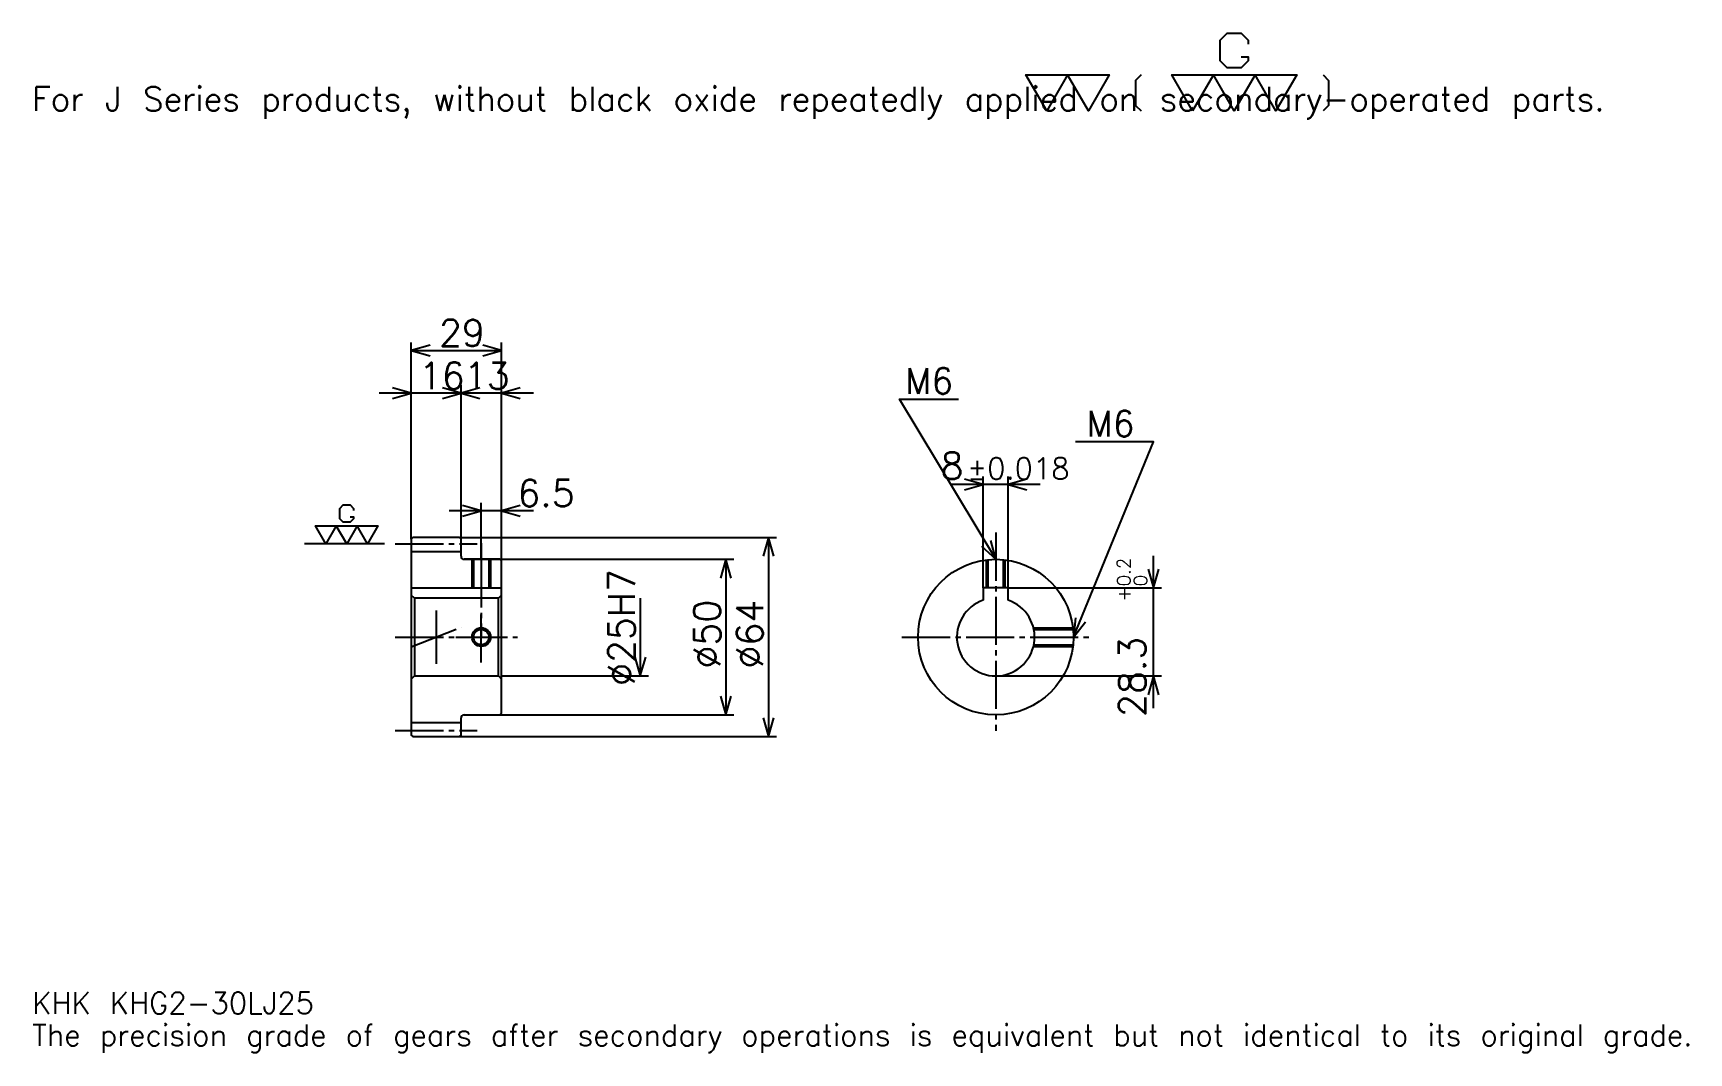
# Model space of a CAD drawing. Extents: x 17 to 550, y 6 to 334.
import ezdxf

# ---------------------------------------------------------------- set-up
doc = ezdxf.new("R2010")
doc.units = 0
doc.linetypes.add('DASHDOT', pattern=[20.608695, 15.456522, -1.717391, 1.717391, -1.717391])
doc.layers.get('0').update_dxf_attribs({"linetype": 'CONTINUOUS'})
doc.layers.add('DASHDOT', color=6, linetype='DASHDOT')
doc.styles.add('KANJI', font='TXT', dxfattribs={"bigfont": 'BIGFONT'})

msp = doc.modelspace()

# ---------------------------------------------------------------- linework, layer by layer
at = {"color": 5}
for p, q in [((139.108704, 171.967392), (139.108704, 234.652176)), ((168.108704, 171.967392), (168.108704, 234.652176)), ((139.108704, 232.07608), (168.108704, 232.07608)), ((165.413055, 218.33696), (128.804352, 218.33696)), ((178.413055, 218.33696), (144.804352, 218.33696)), ((155.108704, 171.967392), (155.108704, 220.913055)), ((341.369568, 189.010864), (312.760864, 189.010864)), ((323.065247, 155.767395), (323.065247, 191.58696)), ((331.065247, 155.767395), (331.065247, 191.58696)), ((161.608704, 171.967392), (161.608704, 183.130432)), ((178.413055, 180.554352), (151.304352, 180.554352)), ((139.108704, 171.467392), (139.108704, 171.967392)), ((154.608704, 171.967392), (168.108704, 171.967392)), ((155.108704, 171.467392), (155.108704, 171.967392)), ((161.608704, 164.967392), (161.608704, 171.967392)), ((161.608704, 164.967392), (161.608704, 171.967392)), ((168.108704, 171.967392), (256.554352, 171.967392)), ((168.108704, 164.467392), (168.108704, 171.967392)), ((253.978271, 171.967392), (253.978271, 107.967392)), ((377.826111, 117.163048), (377.826111, 166.071747)), ((156.108704, 164.967392), (168.108704, 164.967392)), ((168.108704, 164.967392), (242.815216, 164.967392)), ((240.239136, 164.967392), (240.239136, 114.967392)), ((331.065247, 155.767395), (380.402161, 155.767395)), ((212.76088, 152.467392), (212.76088, 127.467392)), ((168.108704, 127.467392), (215.336975, 127.467392)), ((327.065247, 127.467392), (380.402161, 127.467392)), ((156.108704, 114.967392), (168.108704, 114.967392)), ((168.108704, 114.967392), (242.815216, 114.967392)), ((154.608704, 107.967392), (168.108704, 107.967392)), ((168.108704, 107.967392), (256.554352, 107.967392))]:
    msp.add_line(p, q, dxfattribs=at)
at = {"color": 7}
for p, q in [((130.521744, 169.967392), (104.76088, 169.967392)), ((147.108704, 148.554352), (147.108704, 131.380432))]:
    msp.add_line(p, q, dxfattribs=at)
at = {"color": 4}
for p, q in [((139.108704, 167.467392), (155.108704, 167.467392)), ((139.108704, 155.767395), (168.108704, 155.767395)), ((140.108704, 152.467392), (140.108704, 127.467392)), ((167.108704, 152.467392), (168.108704, 153.467392)), ((167.108704, 127.467392), (168.108704, 126.467392)), ((139.108704, 112.467392), (155.108704, 112.467392))]:
    msp.add_line(p, q, dxfattribs=at)
at = {"color": 7}
for points in [[(405.991333, 326.544769), (408.223938, 326.544769), (408.223938, 325.2052), (405.991333, 322.972595), (401.526093, 322.972595), (399.293488, 325.2052), (399.293488, 331.903046), (401.526093, 334.135651), (405.991333, 334.135651), (408.223938, 331.903046), (408.223938, 330.563477)], [(343.478271, 309.130432), (336.780457, 320.73999), (363.571747, 320.73999), (356.873932, 309.130432), (350.176086, 320.73999), (343.478271, 309.130432)], [(373.841736, 320.73999), (372.055664, 318.953918), (372.055664, 310.916504), (373.841736, 309.130432)], [(390.363037, 309.130432), (383.665222, 320.73999), (423.852173, 320.73999), (417.154358, 309.130432), (410.456543, 320.73999), (403.758698, 309.130432), (397.060883, 320.73999), (390.363037, 309.130432)], [(432.33609, 320.73999), (434.122192, 318.953918), (434.122192, 310.916504), (432.33609, 309.130432)], [(119.444572, 178.674561), (120.560883, 178.674561), (120.560883, 178.004791), (119.444572, 176.888489), (117.211967, 176.888489), (116.095657, 178.004791), (116.095657, 181.353699), (117.211967, 182.470001), (119.444572, 182.470001), (120.560883, 181.353699), (120.560883, 180.683914)], [(111.630447, 169.967392), (108.281532, 175.772171), (128.375015, 175.772171), (125.026093, 169.967392), (121.677185, 175.772171), (118.32827, 169.967392), (114.979355, 175.772171), (111.630447, 169.967392)]]:
    msp.add_lwpolyline(points, dxfattribs=at)
at = {"color": 5}
for points in [[(145.119568, 233.793488), (139.108704, 232.07608), (145.119568, 230.358704)], [(162.097839, 230.358704), (168.108704, 232.07608), (162.097839, 233.793488)], [(133.097839, 216.619568), (139.108704, 218.33696), (133.097839, 220.054352)], [(149.097839, 216.619568), (155.108704, 218.33696), (149.097839, 220.054352)], [(161.119568, 220.054352), (155.108704, 218.33696), (161.119568, 216.619568)], [(174.119568, 220.054352), (168.108704, 218.33696), (174.119568, 216.619568)], [(327.065247, 164.967392), (296.152161, 216.489136), (315.043488, 216.489136)], [(352.065247, 139.967392), (377.826111, 202.75), (352.752197, 202.75)], [(317.054382, 187.293472), (323.065247, 189.010864), (317.054382, 190.728256)], [(337.076111, 190.728256), (331.065247, 189.010864), (337.076111, 187.293472)], [(155.597839, 178.83696), (161.608704, 180.554352), (155.597839, 182.271744)], [(174.119568, 182.271744), (168.108704, 180.554352), (174.119568, 178.83696)], [(255.695663, 165.956528), (253.978271, 171.967392), (252.26088, 165.956528)], [(322.5, 169.238083), (327.065247, 164.967392), (325.445312, 171.005264)], [(241.956528, 158.956528), (240.239136, 164.967392), (238.521744, 158.956528)], [(376.108704, 161.778259), (377.826111, 155.767395), (379.543488, 161.778259)], [(352.758148, 146.180267), (352.065247, 139.967392), (355.935852, 144.876404)], [(211.043488, 133.478256), (212.76088, 127.467392), (214.478271, 133.478256)], [(379.543488, 121.456528), (377.826111, 127.467392), (376.108704, 121.456528)], [(238.521744, 120.978264), (240.239136, 114.967392), (241.956528, 120.978264)], [(252.26088, 113.978264), (253.978271, 107.967392), (255.695663, 113.978264)]]:
    msp.add_lwpolyline(points, dxfattribs=at)
at = {"color": 4}
for points in [[(155.108704, 165.967392), (155.108704, 171.467392), (154.608704, 171.967392), (139.608704, 171.967392), (139.108704, 171.467392), (139.108704, 126.467392)], [(156.108704, 114.967392), (167.608704, 114.967392), (168.108704, 115.467392), (168.108704, 164.467392), (167.608704, 164.967392), (156.108704, 164.967392)], [(158.608704, 164.967392), (158.608704, 155.767395)], [(159.148712, 164.967392), (159.148712, 155.767395)], [(164.068695, 164.967392), (164.068695, 155.767395)], [(164.608704, 164.967392), (164.608704, 155.767395)], [(324.065247, 155.767395), (324.065247, 164.786743)], [(324.605225, 155.767395), (324.605225, 164.846069)], [(329.525238, 155.767395), (329.525238, 164.846069)], [(330.065247, 155.767395), (330.065247, 164.786743)], [(331.065247, 151.810104), (331.065247, 155.767395), (323.065247, 155.767395), (323.065247, 151.810104)], [(139.108704, 126.467392), (140.108704, 127.467392), (167.108704, 127.467392), (167.108704, 152.467392), (140.108704, 152.467392), (139.108704, 153.467392)], [(339.19989, 142.967392), (351.884583, 142.967392)], [(339.32077, 142.427399), (351.943909, 142.427399)], [(339.19989, 136.967392), (351.884583, 136.967392)], [(339.32077, 137.507385), (351.943909, 137.507385)], [(139.108704, 126.467392), (139.108704, 108.467392), (139.608704, 107.967392), (154.608704, 107.967392), (155.108704, 108.467392), (155.108704, 113.967392)]]:
    msp.add_lwpolyline(points, dxfattribs=at)
for centre, radius in [((327.065247, 139.967392), 25), ((161.608704, 139.967392), 2.46)]:
    msp.add_circle(centre, radius, dxfattribs=at)
at = {"color": 7}
msp.add_circle((161.608704, 139.967392), 3, dxfattribs=at)
at = {"color": 4}
for centre, radius, start, end in [((156.108704, 165.967392), 1, 180, 270), ((327.065247, 139.967392), 12.5, 108.66292518, 71.33707482), ((156.108704, 113.967392), 1, 90, 180)]:
    msp.add_arc(centre, radius, start, end, dxfattribs=at)
at = {"layer": 'DASHDOT', "color": 7}
for p, q in [((327.065247, 173.554352), (327.065247, 109.815216)), ((133.956528, 169.967392), (160.26088, 169.967392)), ((161.608704, 164.967392), (161.608704, 139.967392)), ((133.956528, 139.967392), (173.26088, 139.967392)), ((139.108704, 136.816101), (155.108704, 143.118683)), ((296.913055, 139.967392), (357.217407, 139.967392)), ((133.956528, 109.967392), (160.26088, 109.967392))]:
    msp.add_line(p, q, dxfattribs=at)
for points in [[(161.608704, 170.119568), (161.608704, 150.615219)], [(161.608704, 131.815216), (161.608704, 148.119568)], [(153.456528, 139.967392), (169.76088, 139.967392)]]:
    msp.add_lwpolyline(points, dxfattribs=at)

# ---------------------------------------------------------------- texts
at = {"color": 7, "style": 'KANJI'}
for s, height, p in [('For J Series products, without black oxide repeatedly applied on secondary-operated parts.', 7.728261, (17.173914, 309.130432)), ('29', 8.586957, (148.027176, 233.450012)), ('16', 8.586957, (141.527176, 219.710876)), ('13', 8.586957, (156.027176, 219.710876)), ('M6', 8.243479, (297.869568, 218.206512)), ('M6', 8.243479, (356.186951, 204.467392)), ('8', 8.586957, (309.340057, 190.728256)), ('%%p0.018', 6.869565, (317.840088, 190.728256)), ('6.5', 8.586957, (173.26088, 181.928253)), ('KHK KHG2-30LJ25', 6.869565, (17.173914, 18.891304)), ('The precision grade of gears after secondary operations is equivalent but not identical to its original grade.', 6.869565, (17.173914, 8.586957))]:
    msp.add_text(s, height=height, dxfattribs=at).set_placement(p)
for s, height, p in [('%%c25H7', 8.586957, (211.043488, 124.296196)), ('0.2', 4.293478, (370.441315, 156.279343)), ('+', 4.293478, (370.441315, 151.470642)), ('0', 4.293478, (375.765228, 156.279343)), ('%%c50', 8.586957, (238.521744, 129.877716)), ('%%c64', 8.586957, (252.26088, 129.877716)), ('28.3', 8.586957, (375.25, 114.302902))]:
    msp.add_text(s, height=height, rotation=90, dxfattribs=at).set_placement(p)

doc.saveas('drawing.dxf')
